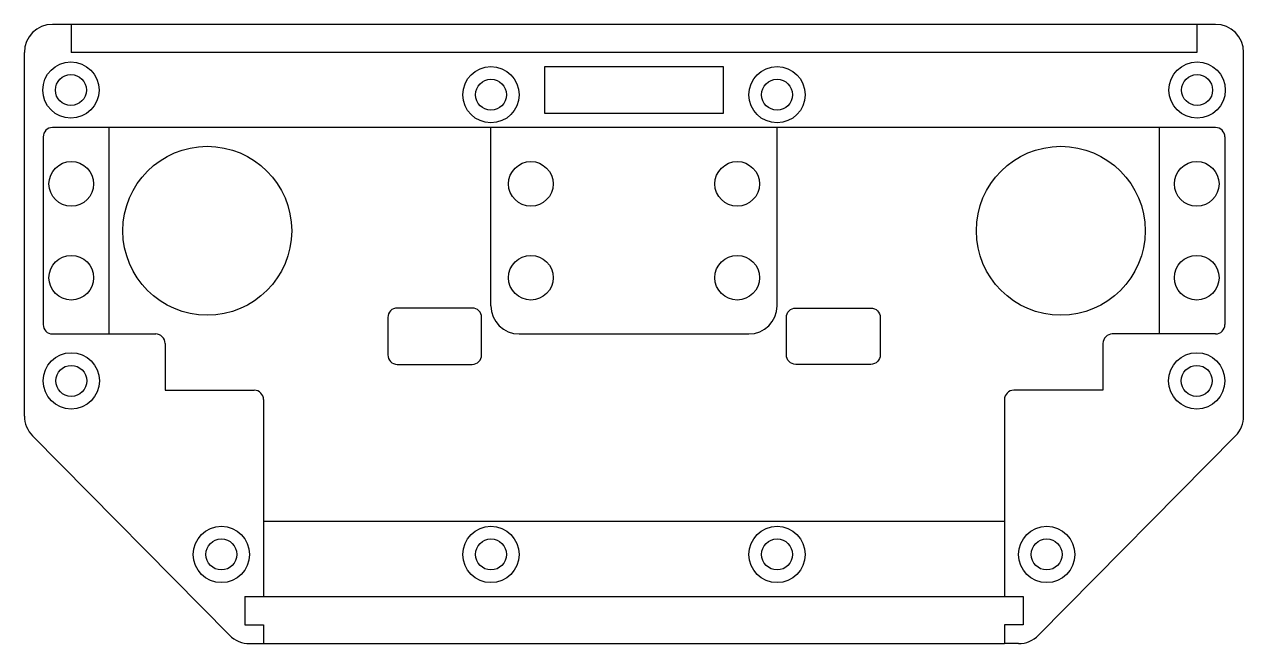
# Model space of a CAD drawing. Header units: inches. Extents: x 6 to 136, y 4 to 70.
import ezdxf

# ---------------------------------------------------------------- set-up
doc = ezdxf.new("R2010")
doc.units = ezdxf.units.IN
doc.header["$MEASUREMENT"] = 0

msp = doc.modelspace()

# ---------------------------------------------------------------- linework, layer by layer
at = {"color": 2}
for p, q in [((132.71, 69.94), (8.71, 69.94)), ((10.71, 69.94), (10.71, 66.94)), ((130.71, 69.94), (130.71, 66.94)), ((5.71, 28.18), (5.71, 66.94)), ((130.71, 66.94), (10.71, 66.94)), ((135.71, 28.18), (135.71, 66.94)), ((132.71, 58.94), (8.71, 58.94)), ((14.71, 58.94), (14.71, 36.94)), ((55.46, 39.94), (55.46, 58.94)), ((85.96, 39.94), (85.96, 58.94)), ((126.71, 58.94), (126.71, 36.94)), ((7.71, 57.94), (7.71, 37.94)), ((133.71, 57.94), (133.71, 37.94)), ((133.71, 57.94), (133.71, 37.94)), ((8.71, 36.94), (19.71, 36.94)), ((58.46, 36.94), (82.96, 36.94)), ((132.71, 36.94), (121.71, 36.94)), ((20.71, 35.94), (20.71, 30.94)), ((120.71, 35.94), (120.71, 30.94)), ((20.71, 30.94), (30.21, 30.94)), ((28.21, 30.94), (28.21, 30.94)), ((31.21, 29.94), (31.21, 8.94)), ((110.21, 29.94), (110.21, 8.94)), ((120.71, 30.94), (111.21, 30.94)), ((113.21, 30.94), (113.21, 30.94)), ((6.58, 26.07), (27.58, 4.83)), ((134.84, 26.07), (113.84, 4.83)), ((110.21, 16.94), (31.21, 16.94)), ((29.21, 8.94), (112.21, 8.94)), ((29.21, 8.94), (29.21, 5.94)), ((112.21, 8.94), (112.21, 5.94)), ((29.21, 5.94), (31.21, 5.94)), ((31.21, 5.94), (31.21, 3.94)), ((112.21, 5.94), (110.21, 5.94)), ((110.21, 5.94), (110.21, 3.94)), ((29.72, 3.94), (31.21, 3.94)), ((31.21, 3.94), (110.21, 3.94)), ((111.7, 3.94), (110.21, 3.94))]:
    msp.add_line(p, q, dxfattribs=at)
msp.add_lwpolyline([(61.21, 65.44), (80.21, 65.44), (80.21, 60.44), (61.21, 60.44)], close=True, dxfattribs=at)
for points in [[(45.46, 33.7), (53.46, 33.7, 0.414214), (54.46, 34.7), (54.46, 38.7, 0.414214), (53.46, 39.7), (45.46, 39.7, 0.414214), (44.46, 38.7), (44.46, 34.7, 0.414214)], [(95.96, 33.7), (87.96, 33.7, -0.414214), (86.96, 34.7), (86.96, 38.7, -0.414214), (87.96, 39.7), (95.96, 39.7, -0.414214), (96.96, 38.7), (96.96, 34.7, -0.414214)]]:
    msp.add_lwpolyline(points, format="xyb", close=True, dxfattribs=at)
for centre, radius in [((10.67, 62.94), 3), ((55.46, 62.44), 3), ((85.96, 62.44), 3), ((130.75, 62.94), 3), ((10.67, 62.94), 1.65), ((55.46, 62.44), 1.65), ((85.96, 62.44), 1.65), ((130.75, 62.94), 1.65), ((25.21, 47.94), 9), ((116.21, 47.94), 9), ((10.71, 52.94), 2.38), ((59.71, 52.94), 2.38), ((81.71, 52.94), 2.38), ((130.71, 52.94), 2.38), ((10.71, 42.94), 2.38), ((59.71, 42.94), 2.38), ((81.71, 42.94), 2.38), ((130.71, 42.94), 2.38), ((10.71, 31.94), 3), ((130.71, 31.94), 3), ((10.71, 31.94), 1.65), ((130.71, 31.94), 1.65), ((26.71, 13.44), 3), ((55.46, 13.44), 3), ((85.96, 13.44), 3), ((114.71, 13.44), 3), ((26.71, 13.44), 1.65), ((55.46, 13.44), 1.65), ((85.96, 13.44), 1.65), ((114.71, 13.44), 1.65)]:
    msp.add_circle(centre, radius, dxfattribs=at)
for centre, radius, start, end in [((8.71, 66.94), 3, 90, 180), ((132.71, 66.94), 3, 0, 90), ((8.71, 57.94), 1, 90, 180), ((132.71, 57.94), 1, 0, 90), ((58.46, 39.94), 3, 180, 270), ((82.96, 39.94), 3, 270, 0), ((8.71, 37.94), 1, 180, 270), ((132.71, 37.94), 1, 270, 0), ((19.71, 35.94), 1, 0, 90), ((121.71, 35.94), 1, 90, 180), ((30.21, 29.94), 1, 0, 90), ((111.21, 29.94), 1, 90, 180), ((8.71, 28.18), 3, 180, 224.6799), ((132.71, 28.18), 3, 315.3201, 0), ((29.72, 6.94), 3, 224.6799, 270), ((111.7, 6.94), 3, 270, 315.3201)]:
    msp.add_arc(centre, radius, start, end, dxfattribs=at)

doc.saveas('drawing.dxf')
